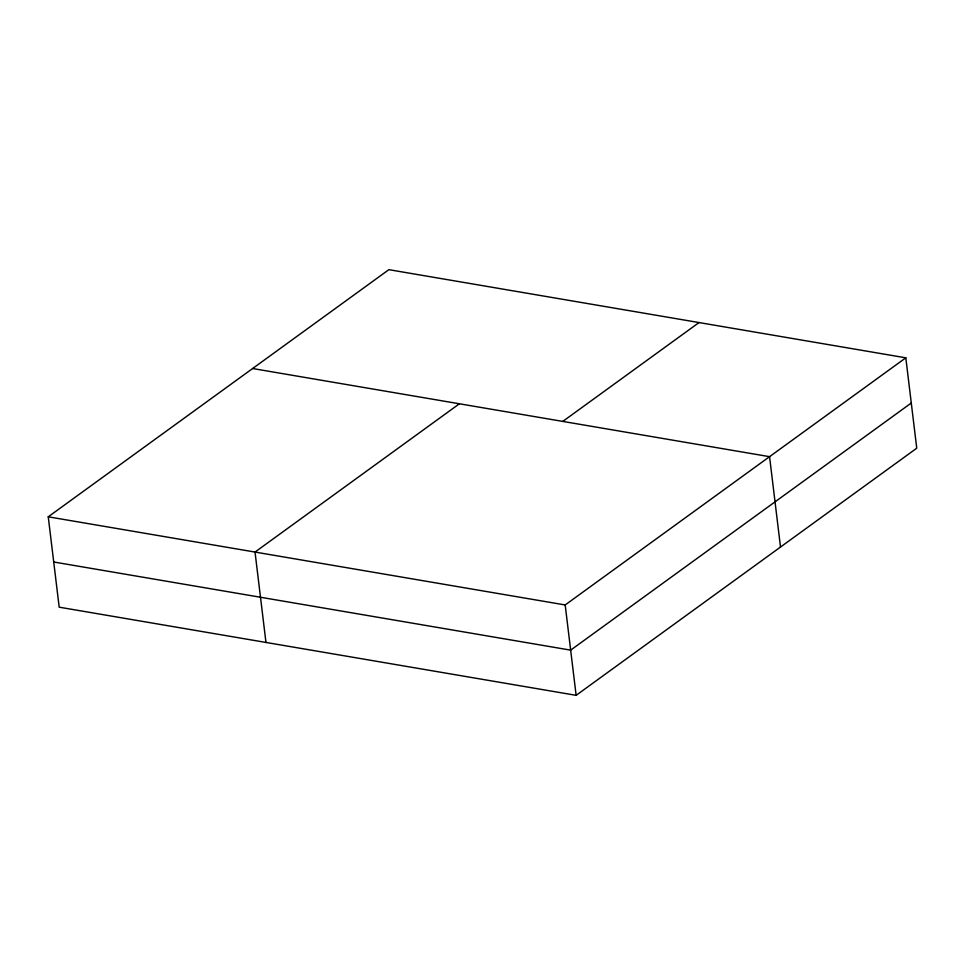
<?xml version="1.0" encoding="UTF-8"?>
<svg xmlns="http://www.w3.org/2000/svg" width="965" height="965" viewBox="0 0 965 965"><rect width="100%" height="100%" fill="white"/><g stroke="black" fill="none" stroke-linecap="round" stroke-linejoin="round"><path stroke-width="1.45" d="M48.25 516.806L388.871 269.669L905.809 357.822L916.75 448.194L576.129 695.331L59.191 607.178L48.25 516.806L565.188 604.958L905.809 357.822M459.4 403.78L255.025 552.064L265.966 642.449M562.788 421.416L699.034 322.551M911.286 403.008L570.653 650.145L53.714 561.992M252.625 368.521L769.563 456.674L780.504 547.046M565.188 604.958L576.129 695.331"/></g></svg>
